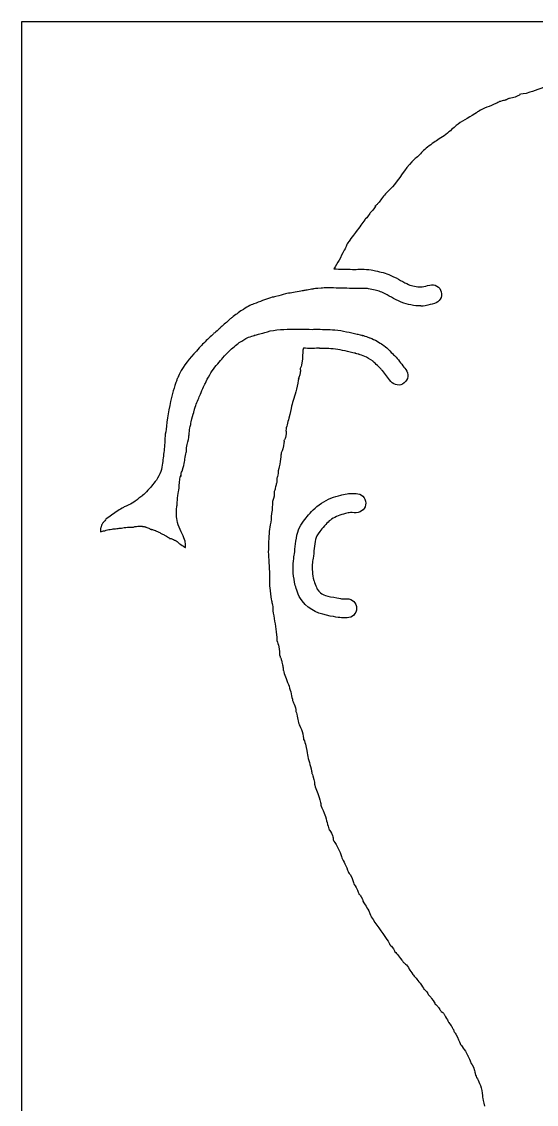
# Model space of a CAD drawing. Header units: millimetres. Extents: x 0 to 283, y 0 to 1048.
# Drawn here: x 0.5 to 129.9, y 775.5 to 1048 of the extents above; entities that cross this region are included whole.
import ezdxf

# ---------------------------------------------------------------- set-up
doc = ezdxf.new("R2010")
doc.units = ezdxf.units.MM
doc.layers.add('Calque_1', color=7, linetype='CONTINUOUS')

msp = doc.modelspace()

# ---------------------------------------------------------------- linework, layer by layer
at = {"layer": 'Calque_1', "color": 7}
for points in [[(0.499998, 1047.9898), (282.85537, 1047.9898), (282.85537, 503.2788), (199.97464, 503.2788), (0.499998, 503.2788)], [(83.634975, 929.2297)]]:
    msp.add_lwpolyline(points, close=True, dxfattribs=at)
for points in [[(75.601921, 970.5994), (75.602921, 970.5994)], [(75.372994, 965.8057), (75.371994, 965.8057)], [(75.973441, 965.7407), (75.972441, 965.7407)], [(83.634975, 929.2298), (83.634975, 929.2293)], [(29.621246, 927.7534), (29.620729, 927.7534)], [(20.933916, 921.8344), (20.933399, 921.8344)], [(30.744201, 920.989), (30.785021, 920.989), (30.785538, 920.989)], [(31.738453, 920.8074), (31.775143, 920.7914)], [(32.629354, 920.422), (32.665014, 920.407)], [(37.64921, 917.97), (37.66471, 917.958), (37.67711, 917.958)], [(40.202538, 916.6299), (40.214938, 916.6179)], [(41.566794, 915.7171), (41.585914, 915.7041)], [(112.63019, 787.86), (112.62968, 787.86)], [(113.14439, 786.888), (113.1449, 786.888)]]:
    msp.add_lwpolyline(points, dxfattribs=at)
for points in [[(128.27411, 1030.2156), (126.92018, 1029.7562), (126.01293, 1029.7592), (125.71199, 1029.6528)], [(133.8469, 1032.1069), (131.97095, 1031.4448), (130.09953, 1030.8351), (128.27411, 1030.2156)], [(119.98782, 1027.4978), (118.19682, 1026.6471), (116.63475, 1026.1741), (115.4558, 1025.4742)], [(120.65238, 1027.8575), (120.52273, 1027.7745), (120.36899, 1027.6788), (119.98782, 1027.4978)], [(120.88131, 1027.9155), (120.75252, 1027.8825), (120.73844, 1027.8805), (120.65238, 1027.8575)], [(122.09622, 1028.242), (121.79522, 1028.148), (121.60466, 1028.104), (120.88131, 1027.9155)], [(122.28278, 1028.307), (122.16928, 1028.262), (122.13383, 1028.254), (122.09622, 1028.242)], [(122.60214, 1028.46), (122.40194, 1028.3455), (122.33953, 1028.3293), (122.28278, 1028.307)], [(122.67704, 1028.517), (122.66044, 1028.507), (122.61684, 1028.468), (122.60214, 1028.46)], [(123.05582, 1028.6348), (122.76085, 1028.5458), (122.85622, 1028.5768), (122.67704, 1028.517)], [(124.59372, 1029.0213), (123.6799, 1028.6689), (123.12933, 1028.6568), (123.05582, 1028.6348)], [(125.71199, 1029.6528), (125.99217, 1029.7518), (125.67059, 1029.4366), (124.59372, 1029.0213)], [(114.49772, 1024.8044), (112.70673, 1023.6914), (111.04274, 1022.8578), (109.76106, 1021.8485)], [(115.4558, 1025.4742), (115.3755, 1025.4262), (115.08055, 1025.1666), (114.49772, 1024.8044)], [(109.76106, 1021.8485), (109.07762, 1021.3103), (108.30102, 1020.4661), (107.18654, 1019.6161)], [(107.18654, 1019.6161), (106.00684, 1018.7163), (104.91828, 1018.1565), (104.16398, 1017.5951)], [(104.16398, 1017.5951), (103.08185, 1016.7897), (102.00078, 1016.0157), (101.267, 1015.3032)], [(100.44121, 1014.3555), (99.82836, 1013.7655), (99.40048, 1013.5065), (99.30485, 1013.4144)], [(101.267, 1015.3032), (101.264, 1015.3032), (101.04152, 1014.9335), (100.44121, 1014.3555)], [(99.30485, 1013.4144), (97.446448, 1011.6251), (96.19883, 1009.4824), (94.247794, 1007.0241)], [(94.247794, 1007.0241), (93.469338, 1006.0433), (93.039167, 1005.7659), (92.503198, 1005.1793)], [(90.535359, 1002.7882), (90.328829, 1002.5226), (90.145271, 1002.3088), (90.001542, 1002.1324)], [(92.503198, 1005.1793), (91.842118, 1004.4557), (91.201978, 1003.6453), (90.535359, 1002.7882)], [(88.217154, 999.9889), (88.163154, 999.8559), (87.993354, 999.5658), (87.667834, 999.1212)], [(88.797997, 1000.5806), (88.528298, 1000.2772), (88.344744, 1000.1011), (88.217154, 999.9889)], [(89.519917, 1001.6906), (89.679677, 1001.8797), (89.548117, 1001.4244), (88.797997, 1000.5806)], [(89.74626, 1001.8642), (89.43285, 1001.5821), (89.370307, 1001.5134), (89.519917, 1001.6906)], [(90.001542, 1002.1324), (89.923442, 1002.0364), (89.83814, 1001.9469), (89.74626, 1001.8642)], [(86.765563, 998.1291), (86.110844, 997.2837), (85.46318, 996.2574), (84.654581, 995.1752)], [(87.667834, 999.1212), (87.129014, 998.3854), (86.754403, 998.1147), (86.765563, 998.1291)], [(84.654581, 995.1752), (84.477181, 994.9378), (84.050447, 994.3757), (83.631388, 993.8187)], [(82.77666, 992.6669), (82.44023, 992.1599), (82.289786, 991.9235), (82.192716, 991.7687)], [(83.631388, 993.8187), (83.212328, 993.2617), (82.70479, 992.5586), (82.77666, 992.6669)], [(81.641324, 990.447), (80.743905, 988.6912), (79.871543, 987.2577), (78.991874, 985.7584)], [(82.179276, 991.6707), (82.051146, 991.2577), (81.907992, 990.9688), (81.641324, 990.447)], [(82.192716, 991.7687), (82.185716, 991.7407), (82.186716, 991.6947), (82.179276, 991.6707)], [(78.991874, 985.7584), (80.596612, 985.7314), (82.184956, 985.6804), (83.736287, 985.6452)], [(83.736287, 985.6452), (84.793736, 985.6212), (86.209481, 985.7837), (87.841979, 985.5982)], [(87.841979, 985.5982), (88.604536, 985.5122), (89.138191, 985.3439), (89.470821, 985.2772)], [(89.470821, 985.2772), (90.858189, 984.9993), (91.960614, 984.7335), (93.380143, 984.1042)], [(93.380143, 984.1042), (95.192272, 983.3008), (96.569551, 982.3496), (97.797444, 981.8464)], [(75.803438, 980.952), (74.516529, 980.8302), (73.943384, 980.7429), (73.877974, 980.7448)], [(77.0137, 980.975), (76.44446, 980.975), (75.711158, 980.943), (75.803438, 980.952)], [(78.282356, 980.9744), (78.158056, 980.9754), (77.582769, 980.974), (77.0137, 980.975)], [(83.625183, 980.8453), (81.809803, 980.8873), (80.030205, 980.9557), (78.282356, 980.9744)], [(87.300927, 980.8283), (86.396258, 980.9309), (85.115361, 980.8113), (83.625183, 980.8453)], [(97.797444, 981.8464), (98.69838, 981.4773), (99.8777, 981.2604), (100.95539, 981.2367)], [(100.95539, 981.2367), (101.12693, 981.2367), (101.18362, 981.2369), (101.2298, 981.2377)], [(101.2298, 981.2377), (101.77485, 981.3547), (102.38312, 981.5283), (103.12477, 981.7131)], [(103.12477, 981.7131), (104.41092, 982.0334), (105.71325, 981.2506), (106.03364, 979.9644)], [(63.531319, 978.6271), (62.36077, 978.3114), (60.915561, 977.6965), (59.439062, 977.1492)], [(64.42067, 978.81), (63.892501, 978.6768), (63.590289, 978.643), (63.531319, 978.6271)], [(66.836543, 979.4865), (66.053124, 979.3123), (65.507559, 979.084), (64.42067, 978.81)], [(70.278194, 980.0503), (68.947445, 979.7978), (67.787432, 979.6981), (66.836543, 979.4865)], [(71.479154, 980.3216), (71.248474, 980.2786), (70.854193, 980.1596), (70.278194, 980.0503)], [(72.670296, 980.4911), (72.127376, 980.4001), (71.726734, 980.3672), (71.479154, 980.3216)], [(73.877974, 980.7448), (73.669464, 980.6868), (73.289085, 980.5942), (72.670296, 980.4911)], [(88.527726, 980.5705), (87.908059, 980.6947), (87.503347, 980.8054), (87.300927, 980.8283)], [(91.435042, 979.7152), (90.340223, 980.2006), (89.858334, 980.304), (88.527726, 980.5705)], [(95.9774, 977.4048), (94.100934, 978.1737), (92.688581, 979.1595), (91.435042, 979.7152)], [(106.03364, 979.9644), (106.354, 978.6785), (105.57135, 977.3761), (104.28542, 977.0555)], [(56.263028, 975.589), (55.410229, 975.061), (54.572778, 974.4347), (53.654919, 973.7468)], [(57.84226, 976.5228), (57.376991, 976.2847), (56.858078, 975.9574), (56.263028, 975.589)], [(59.439062, 977.1492), (58.615593, 976.844), (58.39697, 976.8066), (57.84226, 976.5228)], [(100.84998, 976.4374), (99.25234, 976.4724), (97.56653, 976.7537), (95.9774, 977.4048)], [(101.9698, 976.4814), (101.20274, 976.3316), (100.81679, 976.4384), (100.84998, 976.4374)], [(104.28542, 977.0555), (103.63396, 976.8931), (102.87184, 976.6575), (101.9698, 976.4814)], [(52.540775, 972.8099), (51.797706, 972.1238), (51.082183, 971.524), (50.452014, 970.9428)], [(53.152107, 973.3949), (53.070707, 973.3269), (52.877105, 973.1205), (52.540775, 972.8099)], [(53.654919, 973.7468), (53.300809, 973.4815), (53.126477, 973.3734), (53.152107, 973.3949)], [(49.625708, 970.1661), (49.174518, 969.7767), (48.855275, 969.5652), (48.731705, 969.4566)], [(50.452014, 970.9428), (50.271984, 970.7767), (50.012747, 970.5001), (49.625708, 970.1661)], [(61.15009, 969.6102), (61.783399, 969.7723), (62.648927, 970.1213), (63.828996, 970.3011)], [(63.828996, 970.3011), (66.168204, 970.6575), (68.40235, 970.6024), (70.454948, 970.6024)], [(70.454948, 970.6024), (71.515767, 970.6024), (72.555587, 970.5784), (73.583956, 970.5534)], [(73.583956, 970.5534), (73.969246, 970.5434), (74.636472, 970.6454), (75.601921, 970.5994)], [(75.602921, 970.5994), (76.117351, 970.5744), (76.29848, 970.5314), (76.146041, 970.5374)], [(76.146041, 970.5374), (76.168441, 970.5374), (76.404352, 970.5604), (76.856592, 970.5554)], [(76.856592, 970.5554), (77.686191, 970.5454), (78.488174, 970.4824), (79.229573, 970.417)], [(79.229573, 970.417), (81.276801, 970.2384), (83.13451, 969.7625), (84.864371, 969.3467)], [(48.236645, 968.946), (47.346136, 968.1098), (46.482025, 967.3035), (45.700366, 966.4904)], [(48.731705, 969.4566), (48.758905, 969.4806), (48.608795, 969.2955), (48.236645, 968.946)], [(55.201616, 967.2046), (55.639105, 967.5202), (55.88463, 967.6148), (55.86204, 967.601)], [(55.86204, 967.601), (56.44231, 967.9525), (57.216322, 968.4956), (58.351811, 968.8412)], [(58.351811, 968.8412), (58.91544, 969.0128), (59.154217, 969.0278), (59.039107, 968.9942)], [(59.039107, 968.9942), (58.917668, 968.9592), (59.072997, 969.0352), (59.521249, 969.1813)], [(59.521249, 969.1813), (60.313428, 969.4391), (60.5191, 969.4487), (61.15009, 969.6102)], [(84.864371, 969.3467), (84.891471, 969.3367), (85.156355, 969.3167), (85.638484, 969.1912)], [(85.638484, 969.1912), (86.180344, 969.0506), (86.337739, 968.959), (86.139229, 969.0155)], [(86.139229, 969.0155), (86.034519, 969.0455), (86.251501, 969.0295), (86.76348, 968.8708)], [(86.76348, 968.8708), (87.42247, 968.6666), (87.801662, 968.4616), (87.954622, 968.4078)], [(87.954622, 968.4078), (87.918122, 968.4208), (88.118511, 968.3828), (88.531848, 968.2254)], [(88.531848, 968.2254), (89.820297, 967.734), (90.859023, 966.9787), (91.607112, 966.4637)], [(44.459098, 965.1018), (42.74747, 963.2642), (41.239556, 961.4754), (40.241267, 959.4955)], [(45.700366, 966.4904), (45.362796, 966.1393), (44.973217, 965.6537), (44.459098, 965.1018)], [(51.901559, 964.3201), (52.826398, 965.295), (53.772899, 966.0252), (54.613538, 966.706)], [(54.613538, 966.706), (54.583638, 966.682), (54.754046, 966.8818), (55.201616, 967.2046)], [(71.244597, 965.3154), (71.141787, 964.5755), (71.189797, 963.4682), (70.961927, 962.1016)], [(71.357768, 965.7877), (71.328868, 965.6376), (71.264568, 965.4589), (71.244597, 965.3154)], [(73.464617, 965.7547), (72.750217, 965.7727), (72.055478, 965.7797), (71.357768, 965.7877)], [(75.371994, 965.8057), (75.020684, 965.8227), (74.394646, 965.7317), (73.464617, 965.7547)], [(75.972441, 965.7407), (75.436791, 965.7597), (75.238564, 965.8127), (75.372994, 965.8057)], [(76.79613, 965.7547), (76.73733, 965.7547), (76.462921, 965.7227), (75.973441, 965.7407)], [(78.812544, 965.6353), (78.109025, 965.6963), (77.417799, 965.7469), (76.79613, 965.7547)], [(83.742476, 964.6788), (81.981385, 965.1022), (80.357193, 965.5005), (78.812544, 965.6353)], [(84.432356, 964.5444), (84.433206, 964.5442), (84.198886, 964.5694), (83.742476, 964.6788)], [(84.825097, 964.3982), (84.322488, 964.5415), (84.196547, 964.6056), (84.432356, 964.5444)], [(91.607112, 966.4637), (92.216732, 966.0441), (92.54124, 965.6579), (92.720739, 965.4875)], [(92.720739, 965.4875), (93.248819, 964.9859), (93.669974, 964.5209), (94.050891, 964.1393)], [(47.783464, 959.0945), (48.587033, 960.4794), (49.580223, 961.6742), (50.524382, 962.7181)], [(50.524382, 962.7181), (50.873451, 963.104), (51.291849, 963.6773), (51.901559, 964.3201)], [(70.961927, 962.1016), (70.828497, 961.3014), (70.659397, 960.8628), (70.557817, 960.7177)], [(85.342378, 964.2855), (85.481548, 964.2425), (85.305178, 964.2615), (84.825097, 964.3982)], [(86.363505, 963.8789), (85.768725, 964.0879), (85.440118, 964.2552), (85.342378, 964.2855)], [(86.821358, 963.7404), (86.897358, 963.7114), (86.741168, 963.7504), (86.363505, 963.8789)], [(88.885831, 962.5099), (88.190325, 962.9886), (87.172578, 963.6065), (86.821358, 963.7404)], [(89.414998, 962.0061), (89.052148, 962.3508), (88.893241, 962.5048), (88.885831, 962.5099)], [(90.653682, 960.7473), (90.169313, 961.2324), (89.776478, 961.6628), (89.414998, 962.0061)], [(94.050891, 964.1393), (94.315128, 963.8747), (94.505763, 963.7444), (94.924739, 963.2437)], [(94.924739, 963.2437), (95.777785, 962.2243), (96.438094, 961.2406), (97.08223, 960.4357)], [(40.241267, 959.4955), (40.201467, 959.4165), (40.1028, 959.1264), (39.8847, 958.6536)], [(70.572807, 959.7519), (70.509507, 959.1446), (70.467286, 959.2205), (70.424496, 959.079)], [(70.557817, 960.7177), (70.588617, 960.474), (70.615307, 960.1599), (70.572807, 959.7519)], [(91.24331, 960.1628), (90.988951, 960.4668), (91.101722, 960.2986), (90.653682, 960.7473)], [(93.334139, 957.4364), (92.52497, 958.4476), (91.88161, 959.4001), (91.24331, 960.1628)], [(97.08223, 960.4357), (97.910347, 959.4007), (97.742599, 957.8898), (96.707576, 957.0617)], [(39.305924, 957.168), (38.962474, 956.1303), (38.623962, 955.2335), (38.431042, 954.442)], [(39.58446, 958.079), (39.54436, 957.9762), (39.470844, 957.6662), (39.305924, 957.168)], [(39.8847, 958.6536), (39.66499, 958.1774), (39.55102, 957.9933), (39.58446, 958.079)], [(46.026982, 955.6705), (46.282562, 956.2406), (46.535216, 956.6709), (46.701876, 956.9991)], [(46.701876, 956.9991), (47.006886, 957.5997), (47.334564, 958.3209), (47.783464, 959.0945)], [(70.161463, 958.2791), (69.981583, 957.4925), (69.858437, 956.5471), (69.619377, 955.471)], [(70.292204, 958.6636), (70.204004, 958.3944), (70.063693, 957.8516), (70.161463, 958.2791)], [(70.424496, 959.079), (70.381696, 958.9375), (70.336306, 958.7983), (70.292204, 958.6636)], [(96.707576, 957.0617), (95.672583, 956.2336), (94.162195, 956.4014), (93.334139, 957.4364)], [(38.431042, 954.442), (37.766113, 951.7134), (37.245645, 948.945), (36.911755, 946.179)], [(44.13149, 950.957), (44.48844, 952.0564), (44.92918, 953.0373), (45.326249, 953.9367)], [(45.326249, 953.9367), (45.511069, 954.3554), (45.704172, 954.9503), (46.026982, 955.6705)], [(69.619377, 955.471), (69.243108, 953.7772), (68.664663, 952.4112), (68.380693, 951.2495)], [(43.913932, 950.108), (43.972532, 950.3672), (44.012832, 950.5915), (44.13149, 950.957)], [(68.380693, 951.2495), (68.185853, 950.4524), (68.065291, 949.4277), (67.721302, 948.2177)], [(43.117082, 947.3004), (43.331472, 948.3528), (43.658807, 949.093), (43.796627, 949.5959)], [(43.796627, 949.5959), (43.787627, 949.5649), (43.855327, 949.8488), (43.913932, 950.108)], [(67.721302, 948.2177), (67.388472, 947.0466), (67.057784, 945.9946), (66.920834, 945.1109)], [(36.911755, 946.179), (36.791955, 945.1866), (36.626675, 944.3472), (36.561905, 943.6416)], [(42.626156, 944.2996), (42.640856, 944.5597), (42.683156, 944.9775), (42.821493, 945.7388)], [(42.821493, 945.7388), (42.917493, 946.2669), (43.008734, 946.5071), (43.003394, 946.4788)], [(43.003394, 946.4788), (43.002394, 946.4688), (43.005394, 946.7528), (43.117082, 947.3004)], [(36.561905, 943.6416), (36.512205, 943.1001), (36.534805, 942.3618), (36.456486, 941.4382)], [(41.981751, 940.7081), (42.137171, 941.9182), (42.43764, 942.7739), (42.52332, 943.3575)], [(42.52332, 943.3575), (42.62152, 944.0266), (42.61143, 944.0394), (42.626156, 944.2996)], [(66.821094, 943.3405), (66.727794, 942.9944), (66.595695, 942.7645), (66.471245, 942.5689)], [(66.920834, 945.1109), (66.961134, 945.371), (67.195708, 944.7309), (66.821094, 943.3405)], [(36.456486, 941.4382), (36.348746, 940.1675), (36.186902, 938.9372), (36.035323, 937.7495)], [(41.938861, 939.9836), (41.933861, 939.9336), (41.913751, 940.1786), (41.981751, 940.7081)], [(66.165837, 940.4915), (65.924177, 939.6885), (65.753958, 939.3999), (65.728138, 939.4167)], [(66.471245, 942.5689), (66.527245, 942.3544), (66.513245, 941.6459), (66.165837, 940.4915)], [(36.035323, 937.7495), (35.890393, 936.614), (35.773161, 935.1882), (34.989392, 933.6495)], [(41.444835, 937.1966), (41.517835, 937.6129), (41.571677, 938.1674), (41.701666, 938.8441)], [(41.701666, 938.8441), (41.821536, 939.4681), (41.923131, 939.8275), (41.938861, 939.9836)], [(65.657858, 938.5113), (65.556438, 937.7054), (65.449977, 936.8374), (65.265117, 935.9223)], [(65.728138, 939.4167), (65.742538, 939.3567), (65.727598, 939.0653), (65.657858, 938.5113)], [(40.500709, 933.5013), (40.507709, 933.7714), (40.612662, 934.2755), (40.727052, 934.5963)], [(40.727052, 934.5963), (40.821952, 934.8622), (40.878589, 934.9868), (40.925489, 935.0862)], [(40.925489, 935.0862), (40.940289, 935.1462), (40.938159, 935.1392), (40.958559, 935.2242)], [(40.958559, 935.2242), (41.157219, 936.045), (41.353955, 936.6779), (41.444835, 937.1966)], [(65.014486, 935.0319), (65.037386, 934.9609), (65.056786, 934.629), (64.900281, 933.8682)], [(65.265117, 935.9223), (65.150357, 935.3542), (65.053086, 935.0763), (65.014486, 935.0319)], [(34.989392, 933.6495), (34.586432, 932.8584), (34.162112, 932.3403), (33.761043, 931.8393)], [(40.027871, 930.1041), (40.129461, 930.7601), (40.119971, 931.6874), (40.292454, 932.8543)], [(40.292454, 932.8543), (40.369954, 933.3786), (40.427529, 933.4242), (40.476939, 933.5767)], [(40.476939, 933.5767), (40.526339, 933.7293), (40.581098, 933.9226), (40.541019, 933.7689)], [(40.541019, 933.7689), (40.535019, 933.7469), (40.493409, 933.2311), (40.500709, 933.5013)], [(64.667218, 932.3644), (64.622618, 931.7796), (64.594618, 931.8883), (64.540094, 931.6476)], [(64.900281, 933.8682), (64.801081, 933.3859), (64.704778, 933.0923), (64.634148, 932.921)], [(64.634148, 932.921), (64.641148, 932.867), (64.664218, 932.7766), (64.667218, 932.7359)], [(64.667218, 932.7359), (64.683118, 932.5247), (64.673218, 932.4374), (64.667218, 932.3644)], [(33.761043, 931.8393), (33.010684, 930.902), (32.179295, 929.9048), (31.202026, 928.9769)], [(39.704893, 928.0825), (39.782493, 928.9562), (39.953431, 929.6233), (40.027871, 930.1041)], [(64.039866, 929.717), (64.028966, 929.4915), (64.021836, 929.3085), (63.989736, 928.8318)], [(64.29153, 930.5976), (64.20163, 930.2255), (64.141496, 929.9902), (64.039866, 929.717)], [(64.540094, 931.6476), (64.485594, 931.4069), (64.40656, 931.0739), (64.29153, 930.5976)], [(80.805174, 928.8499), (81.074573, 928.9149), (81.590436, 929.1086), (82.389573, 929.1827)], [(82.389573, 929.1827), (82.851293, 929.2257), (83.266776, 929.2327), (83.634975, 929.2297)], [(83.634975, 929.2293), (84.003195, 929.2293), (84.3238, 929.2143), (84.59564, 929.2173)], [(84.59564, 929.2173), (85.921049, 929.2343), (87.009153, 928.1733), (87.025983, 926.8479)], [(28.734478, 927.0604), (27.534769, 926.2649), (26.551241, 926.0087), (26.089162, 925.7478)], [(29.620729, 927.7534), (29.515469, 927.6724), (29.248948, 927.4016), (28.734478, 927.0604)], [(29.648116, 927.7734), (29.612916, 927.7474), (29.482354, 927.6461), (29.621246, 927.7534)], [(29.795393, 927.8824), (29.734693, 927.8374), (29.683906, 927.8004), (29.648116, 927.7734)], [(30.246529, 928.2193), (30.078919, 928.0933), (29.916843, 927.9728), (29.795393, 927.8824)], [(30.737455, 928.5924), (30.586595, 928.4758), (30.414138, 928.3453), (30.246529, 928.2193)], [(31.202026, 928.9769), (30.911016, 928.7005), (30.888305, 928.7089), (30.737455, 928.5924)], [(39.568984, 926.28), (39.623984, 926.7559), (39.640984, 927.3627), (39.704893, 928.0825)], [(63.55772, 927.1084), (63.55835, 927.1084), (63.59841, 926.7056), (63.53291, 925.895)], [(63.959246, 928.5801), (63.789416, 927.6074), (63.56237, 927.1381), (63.55772, 927.1084)], [(63.989736, 928.8318), (63.983736, 928.7478), (63.973846, 928.6634), (63.959246, 928.5801)], [(72.327655, 923.4492), (73.201404, 924.4612), (74.257499, 925.7975), (75.869558, 926.8179)], [(75.869558, 926.8179), (77.435456, 927.809), (79.113385, 928.4439), (80.805174, 928.8499)], [(87.025983, 926.8479), (87.042883, 925.5225), (85.982027, 924.4344), (84.656618, 924.4176)], [(23.195281, 923.8549), (22.471652, 923.34), (21.919734, 922.9774), (21.677545, 922.7589)], [(26.089162, 925.7478), (25.138003, 925.211), (24.17875, 924.5549), (23.195281, 923.8549)], [(39.890928, 921.3785), (39.369259, 922.8285), (39.418318, 924.0933), (39.447028, 925.0765)], [(39.447028, 925.0765), (39.463628, 925.6455), (39.541138, 926.0394), (39.568984, 926.28)], [(63.53291, 925.895), (63.44101, 924.7588), (63.296636, 923.7015), (63.214066, 922.7345)], [(81.925519, 924.1825), (80.632692, 923.8722), (79.477465, 923.4214), (78.436326, 922.7624)], [(82.83244, 924.4036), (82.78454, 924.4036), (82.483298, 924.3166), (81.925519, 924.1825)], [(84.656618, 924.4176), (83.856829, 924.4076), (83.246803, 924.4416), (82.83244, 924.4036)], [(20.60112, 921.206), (20.47535, 920.9264), (20.430911, 920.8055), (20.399581, 920.7311)], [(20.739096, 921.5538), (20.712596, 921.4768), (20.705296, 921.4376), (20.60112, 921.206)], [(20.933399, 921.8344), (20.825739, 921.6712), (20.793986, 921.6312), (20.739096, 921.5538)], [(20.998516, 921.9367), (20.965316, 921.8857), (20.974526, 921.8957), (20.933916, 921.8344)], [(21.385573, 922.3863), (21.181653, 922.1342), (21.071776, 922.0118), (20.998516, 921.9367)], [(21.677545, 922.7589), (21.634345, 922.6979), (21.551943, 922.5919), (21.385573, 922.3863)], [(29.058515, 920.915), (29.230315, 920.952), (29.452588, 920.986), (29.706538, 921.006)], [(29.706538, 921.006), (29.744238, 921.006), (29.770538, 921.016), (29.809374, 921.016)], [(29.809374, 921.016), (30.104894, 921.034), (30.428761, 921.03), (30.744201, 920.989)], [(30.785538, 920.989), (30.810838, 920.989), (30.826768, 920.979), (30.851168, 920.976)], [(30.851168, 920.976), (31.154358, 920.932), (31.403903, 920.888), (31.669723, 920.8194)], [(41.597284, 917.263), (41.277304, 918.3445), (40.512608, 919.6506), (39.890928, 921.3785)], [(63.214066, 922.7345), (63.124766, 921.6884), (62.915195, 920.8869), (62.838895, 920.2985)], [(69.919016, 919.4789), (70.434286, 921.2842), (71.516616, 922.5098), (72.327655, 923.4492)], [(78.436326, 922.7624), (77.708267, 922.3016), (76.873367, 921.3697), (75.960508, 920.3124)], [(20.338091, 919.9131), (20.333091, 919.7097), (20.331291, 919.732), (20.343291, 919.5735)], [(20.399581, 920.7311), (20.377181, 920.5197), (20.346691, 920.2602), (20.338091, 919.9131)], [(20.343291, 919.5735), (20.663511, 919.6794), (21.011722, 919.7841), (21.384571, 919.8893)], [(21.384571, 919.8893), (21.517081, 919.9273), (21.646327, 919.9633), (21.786097, 919.9994)], [(21.786097, 919.9994), (22.205937, 920.1058), (22.650778, 920.2036), (23.148288, 920.2763)], [(23.148288, 920.2763), (23.177688, 920.2763), (23.199198, 920.2883), (23.228898, 920.2933)], [(23.228898, 920.2933), (23.424818, 920.3203), (23.558279, 920.3273), (23.743079, 920.3483)], [(23.743079, 920.3483), (24.209388, 920.4013), (24.639663, 920.4487), (25.032922, 920.4878)], [(25.032922, 920.4878), (25.156642, 920.5008), (25.325643, 920.5178), (25.441683, 920.5318)], [(25.441683, 920.5318), (25.477483, 920.5318), (25.555818, 920.5468), (25.594128, 920.5528)], [(25.594128, 920.5528), (25.979968, 920.6078), (26.474421, 920.7026), (27.1191, 920.7611)], [(27.1191, 920.7611), (27.16, 920.7611), (27.17373, 920.7711), (27.21573, 920.7741)], [(27.21573, 920.7741), (27.27153, 920.7741), (27.28703, 920.7743), (27.33872, 920.7741)], [(27.33872, 920.7741), (27.62848, 920.7931), (27.855559, 920.7971), (28.019298, 920.7931)], [(28.019298, 920.7931), (28.248658, 920.7831), (28.376613, 920.7701), (28.345893, 920.7671)], [(28.345893, 920.7671), (28.567313, 920.7891), (28.604726, 920.8131), (28.990815, 920.905)], [(28.990815, 920.905), (29.007415, 920.905), (29.040715, 920.915), (29.058515, 920.915)], [(31.669723, 920.8194), (31.692023, 920.8094), (31.715753, 920.8094), (31.738453, 920.8074)], [(31.775143, 920.7914), (32.071822, 920.7054), (32.427694, 920.5427), (32.629354, 920.422)], [(32.665014, 920.407), (33.062763, 920.1589), (32.711504, 920.327), (33.143537, 920.1656)], [(33.143537, 920.1656), (33.093237, 920.1856), (33.069397, 920.2016), (33.083597, 920.2086)], [(33.083597, 920.2086), (33.093997, 920.2186), (33.161887, 920.2091), (33.263431, 920.1886)], [(33.263431, 920.1886), (33.426181, 920.1556), (33.697617, 920.0762), (34.072167, 919.9297)], [(34.072167, 919.9297), (34.098967, 919.9187), (34.102657, 919.9197), (34.130557, 919.9107)], [(34.130557, 919.9107), (34.157757, 919.8997), (34.173207, 919.8887), (34.199807, 919.8777)], [(34.199807, 919.8777), (34.508016, 919.7511), (34.774816, 919.6228), (35.004926, 919.503)], [(35.004926, 919.503), (35.287655, 919.3558), (35.524559, 919.2226), (35.708759, 919.1305)], [(35.708759, 919.1305), (35.801359, 919.0845), (35.968178, 919.0136), (36.180048, 918.9124)], [(36.180048, 918.9124), (36.351267, 918.8304), (36.556517, 918.723), (36.790346, 918.5796)], [(36.790346, 918.5796), (36.809546, 918.5676), (36.820876, 918.5646), (36.840476, 918.5526)], [(36.840476, 918.5526), (36.861476, 918.5396), (36.853446, 918.5416), (36.873546, 918.5286)], [(36.873546, 918.5286), (37.350156, 918.228), (37.58868, 918.0434), (37.64921, 917.97)], [(62.838895, 920.2985), (62.638366, 918.7524), (62.619225, 916.9997), (62.538655, 915.1825)], [(69.103562, 914.0642), (69.293002, 915.5935), (69.347427, 917.4763), (69.919016, 919.4789)], [(75.960508, 920.3124), (75.215129, 919.4491), (74.687015, 918.6946), (74.534755, 918.1611)], [(37.67711, 917.958), (37.71161, 917.968), (37.8132, 917.9582), (37.991819, 917.905)], [(37.991819, 917.905), (38.015219, 917.895), (38.031249, 917.893), (38.057449, 917.885)], [(38.057449, 917.885), (38.259229, 917.821), (38.544634, 917.7067), (38.925613, 917.5196)], [(38.925613, 917.5196), (38.948613, 917.5086), (38.954623, 917.5096), (38.978323, 917.4976)], [(38.978323, 917.4976), (39.489033, 917.2429), (39.783995, 917.0205), (39.973095, 916.8532)], [(39.973095, 916.8532), (40.119565, 916.7263), (40.190448, 916.6457), (40.202538, 916.6299)], [(40.214938, 916.6179), (40.613778, 916.3387), (41.070974, 916.0477), (41.566794, 915.7171)], [(41.585914, 915.7041), (41.599914, 915.6941), (41.653164, 915.6641), (41.679964, 915.6491)], [(41.679964, 915.6491), (41.688964, 916.3266), (41.662884, 917.0414), (41.597284, 917.263)], [(74.534755, 918.1611), (74.178236, 916.912), (74.090616, 915.2789), (73.867096, 913.4746)], [(62.538655, 915.1825), (62.464055, 913.4989), (62.730697, 911.6332), (62.811507, 909.4888)], [(68.856549, 912.2783), (68.923049, 913.0382), (69.049562, 913.6283), (69.103562, 914.0642)], [(73.867096, 913.4746), (73.780396, 912.7746), (73.671449, 912.2406), (73.638169, 911.8602)], [(69.322154, 906.1288), (68.762404, 908.2023), (68.682099, 910.285), (68.856549, 912.2783)], [(73.638169, 911.8602), (73.500309, 910.285), (73.577469, 908.7813), (73.955979, 907.3793)], [(62.811507, 909.4888), (62.870107, 907.9337), (62.775677, 906.5842), (62.890567, 905.5252)], [(73.955979, 907.3793), (74.082709, 906.9098), (74.965178, 904.9533), (74.832928, 905.1262)], [(62.890567, 905.5252), (63.008317, 904.4394), (63.075917, 903.4204), (63.224397, 902.6572)], [(71.020758, 902.2096), (69.848859, 903.7412), (69.578343, 905.1798), (69.322154, 906.1288)], [(74.832928, 905.1262), (75.968027, 903.6428), (76.635311, 903.5537), (78.977378, 903.1181)], [(63.224397, 902.6572), (63.286597, 902.3376), (63.297897, 902.333), (63.380976, 902.0727)], [(63.380976, 902.0727), (63.464076, 901.8123), (63.587669, 901.3404), (63.658479, 900.7823)], [(78.099396, 898.399), (75.572348, 898.869), (72.950496, 899.6877), (71.020758, 902.2096)], [(78.977378, 903.1181), (81.283676, 902.6892), (80.798082, 902.7553), (82.331179, 902.7553)], [(82.331179, 902.7553), (83.65653, 902.7553), (84.730952, 901.6809), (84.731032, 900.3555)], [(63.658479, 900.7823), (63.748379, 900.0735), (63.665479, 899.6525), (63.657479, 899.5178)], [(63.657479, 899.5178), (63.707879, 899.4028), (63.749179, 899.2842), (63.780986, 899.1628)], [(63.780986, 899.1628), (64.082996, 897.3775), (64.385024, 895.5598), (64.615043, 893.6975)], [(84.731032, 900.3555), (84.730952, 899.0301), (83.65653, 897.9557), (82.331179, 897.9556)], [(82.331179, 897.9556), (80.859112, 897.9556), (80.435623, 897.9656), (78.099396, 898.399)], [(64.615043, 893.6975), (64.735653, 892.721), (64.687573, 892.2292), (64.680673, 892.1152)], [(64.680673, 892.1152), (64.721473, 892.0932), (64.866596, 891.7594), (65.049126, 891.0858)], [(65.049126, 891.0858), (65.430085, 889.68), (65.32467, 888.794), (65.37262, 888.6105)], [(65.37262, 888.6105), (65.47042, 888.2364), (65.49316, 888.1736), (65.5292, 888.0544)], [(65.5292, 888.0544), (65.5695, 887.9754), (65.6208, 887.8835), (65.646505, 887.8296)], [(65.646505, 887.8296), (65.732205, 887.6504), (65.760555, 887.555), (65.787065, 887.472)], [(65.787065, 887.472), (65.893145, 887.14), (65.926648, 886.9548), (66.032528, 886.468)], [(66.032528, 886.468), (66.132028, 886.0105), (66.182049, 885.6367), (66.231999, 885.3559)], [(66.231999, 885.3559), (66.238999, 885.3139), (66.245399, 885.2719), (66.250599, 885.2298)], [(66.250599, 885.2298), (66.298699, 884.8407), (66.314789, 884.6663), (66.305889, 884.7074)], [(66.305889, 884.7074), (66.511769, 883.7576), (67.05298, 882.594), (67.574029, 881.1872)], [(67.574029, 881.1872), (68.025989, 879.967), (68.342358, 878.5691), (68.575518, 877.5197)], [(68.575518, 877.5197), (68.640518, 877.2273), (68.662728, 877.0953), (68.683005, 876.9719)], [(68.683005, 876.9719), (68.782805, 876.8575), (68.985481, 876.4983), (69.205971, 875.7896)], [(69.205971, 875.7896), (69.43973, 875.0382), (69.461859, 874.6322), (69.426629, 874.5328)], [(69.426629, 874.5328), (69.490629, 874.3813), (69.581252, 874.1282), (69.686562, 873.7365)], [(69.686562, 873.7365), (69.874241, 873.0384), (69.951818, 872.4635), (70.038478, 872.0404)], [(70.038478, 872.0404), (70.045478, 872.0054), (70.051998, 871.9694), (70.057598, 871.9345)], [(70.057598, 871.9345), (70.109198, 871.6095), (70.126008, 871.485), (70.107208, 871.5609)], [(70.107208, 871.5609), (70.237158, 871.0344), (71.019192, 870.0054), (71.328322, 868.097)], [(71.328322, 868.097), (71.389022, 867.722), (71.395932, 867.5479), (71.405832, 867.3678)], [(71.405832, 867.3678), (71.505932, 867.2312), (71.675707, 866.8446), (71.868337, 866.1261)], [(71.868337, 866.1261), (72.176706, 864.9759), (72.221087, 864.0573), (72.347377, 863.489)], [(72.347377, 863.489), (72.620227, 862.2611), (73.056398, 860.9149), (73.393308, 859.3983)], [(73.393308, 859.3983), (73.447408, 859.1548), (73.447748, 858.9883), (73.450148, 858.8273)], [(73.450148, 858.8273), (73.487748, 858.7863), (73.543748, 858.7323), (73.732818, 858.1736)], [(73.732818, 858.1736), (74.166638, 856.8908), (74.138265, 856.0494), (74.210825, 855.8099)], [(74.210825, 855.8099), (74.505565, 854.8371), (75.073128, 853.6509), (75.494468, 852.1719)], [(75.494468, 852.1719), (75.639578, 851.6625), (75.702463, 851.2344), (75.734763, 851.0179)], [(75.734763, 851.0179), (75.767063, 850.8014), (75.763533, 850.7908), (75.832433, 850.5792)], [(75.832433, 850.5792), (76.016862, 850.0121), (76.506393, 849.1714), (76.889732, 847.9241)], [(76.889732, 847.9241), (77.341422, 846.4545), (77.528297, 845.3421), (77.916026, 844.4907)], [(77.916026, 844.4907), (77.817126, 844.7078), (78.020669, 844.4807), (78.405919, 843.7455)], [(78.405919, 843.7455), (78.881258, 842.8326), (78.76811, 842.6761), (78.8338, 842.3301)], [(78.8338, 842.3301), (78.8621, 842.1808), (78.8834, 842.0575), (78.9015, 841.9554)], [(78.9015, 841.9554), (78.9633, 841.8062), (79.371629, 841.286), (79.952599, 840.2677)], [(79.952599, 840.2677), (80.493668, 839.3193), (80.717847, 838.4644), (80.914297, 837.8833)], [(80.914297, 837.8833), (81.175677, 837.1101), (81.900781, 836.0408), (82.48216, 834.4706)], [(82.48216, 834.4706), (82.60015, 834.152), (82.677755, 833.954), (82.720905, 833.8304)], [(82.720905, 833.8304), (82.841765, 833.705), (82.961422, 833.5959), (83.091942, 833.3844)], [(83.091942, 833.3844), (83.797544, 832.2411), (83.918455, 831.3335), (84.043305, 831.0285)], [(84.043305, 831.0285), (84.111805, 830.8613), (84.489217, 830.3758), (84.916637, 829.4353)], [(84.916637, 829.4353), (85.074187, 829.0887), (85.178793, 828.7956), (85.283023, 828.5371)], [(85.283023, 828.5371), (85.317823, 828.4511), (85.293023, 828.4991), (85.325913, 828.4307)], [(85.325913, 828.4307), (85.491583, 828.2857), (85.692192, 828.071), (85.885052, 827.747)], [(85.885052, 827.747), (86.423851, 826.8415), (86.417716, 826.434), (86.277276, 826.7409)], [(86.277276, 826.7409), (86.538806, 826.1694), (87.164173, 825.371), (87.775893, 824.1782)], [(87.775893, 824.1782), (88.221652, 823.309), (88.392113, 822.7364), (88.409962, 822.7075)], [(88.409962, 822.7075), (89.593128, 820.7902), (90.93063, 819.0355), (92.339438, 817.0071)], [(92.339438, 817.0071), (92.790288, 816.3579), (92.987084, 815.945), (93.036553, 815.7762)], [(93.036553, 815.7762), (93.154863, 815.6792), (93.376546, 815.4505), (93.681475, 815.0527)], [(93.681475, 815.0527), (94.152402, 814.4382), (94.284284, 814.1081), (94.220977, 814.1303)], [(94.220977, 814.1303), (94.608574, 813.6037), (95.307461, 812.9377), (96.093214, 811.8379)], [(96.093214, 811.8379), (96.338974, 811.4938), (96.447007, 811.3358), (96.528847, 811.2069)], [(96.528847, 811.2069), (96.705437, 811.0944), (96.922118, 810.9488), (97.276088, 810.6013)], [(97.276088, 810.6013), (97.731995, 810.1538), (97.875939, 809.7567), (97.949949, 809.5347)], [(97.949949, 809.5347), (98.160665, 809.2007), (98.50395, 808.7481), (98.88736, 808.2304)], [(98.88736, 808.2304), (99.28633, 807.6917), (99.97538, 807.0244), (100.68622, 806.0264)], [(100.68622, 806.0264), (101.21578, 805.283), (101.50339, 804.7574), (101.66136, 804.5329)], [(101.66136, 804.5329), (101.74716, 804.4669), (101.8084, 804.4429), (101.9063, 804.3479)], [(101.9063, 804.3479), (102.7017, 803.5723), (102.82566, 803.0682), (102.74759, 803.1806)], [(102.74759, 803.1806), (102.78029, 803.1336), (102.89779, 802.988), (103.0375, 802.8085)], [(103.0375, 802.8085), (103.1069, 802.7505), (103.28026, 802.6246), (103.59664, 802.1796)], [(103.59664, 802.1796), (104.1453, 801.4079), (104.40703, 800.9036), (104.42553, 800.7776)], [(104.42553, 800.7776), (104.5689, 800.6876), (104.72771, 800.5997), (104.82034, 800.5099)], [(104.82034, 800.5099), (105.112, 800.2272), (105.23726, 800.0257), (105.38154, 799.803)], [(105.38154, 799.803), (105.7809, 799.1869), (105.82231, 799.0762), (105.97427, 798.8935)], [(105.97427, 798.8935), (106.68081, 798.5175), (106.67481, 798.287), (106.75613, 798.1721)], [(106.75613, 798.1721), (106.93497, 797.9196), (106.97702, 797.828), (107.12097, 797.5819)], [(107.12097, 797.5819), (107.52255, 796.8951), (107.66131, 796.5432), (107.74315, 796.3252)], [(107.74315, 796.3252), (107.84135, 796.2392), (108.04545, 795.9971), (108.33588, 795.549)], [(108.33588, 795.549), (108.62508, 795.1029), (108.69614, 795.0865), (108.95238, 794.4948)], [(108.95238, 794.4948), (108.99808, 794.3893), (109.16998, 794.3748), (109.19164, 793.9144)], [(109.19164, 793.9144), (109.33748, 793.7143), (109.48503, 793.5194), (109.67275, 793.1946)], [(109.67275, 793.1946), (110.29736, 792.1137), (110.52801, 791.262), (110.75641, 790.8351)], [(110.75641, 790.8351), (111.03863, 790.3076), (111.94457, 789.3185), (112.63019, 787.86)], [(112.62968, 787.86), (112.67048, 787.773), (112.66568, 787.774), (112.69738, 787.704)], [(112.69738, 787.704), (112.78898, 787.5831), (112.92843, 787.365), (113.14439, 786.888)], [(113.1449, 786.888), (113.40899, 786.3045), (113.47327, 785.9836), (113.45651, 785.931)], [(113.45651, 785.931), (113.54071, 785.836), (114.00693, 785.3031), (114.39392, 784.0091)], [(114.39392, 784.0091), (114.55459, 783.4718), (114.46712, 783.7089), (114.49212, 783.5874)], [(114.49212, 783.5874), (114.51712, 783.4659), (114.54802, 783.3196), (114.57742, 783.1756)], [(114.57742, 783.1756), (114.60302, 783.0508), (114.62632, 782.937), (114.64662, 782.8428)], [(114.64662, 782.8428), (114.93622, 782.1669), (115.59509, 781.2036), (116.03465, 779.6993)], [(116.03465, 779.6993), (116.33684, 778.665), (116.33414, 777.8491), (116.3907, 777.3149)], [(116.3907, 777.3149), (116.4305, 776.9389), (116.71154, 776.1927), (116.87956, 775.0339)]]:
    msp.add_open_spline(points, degree=3, dxfattribs=at)

doc.saveas('drawing.dxf')
